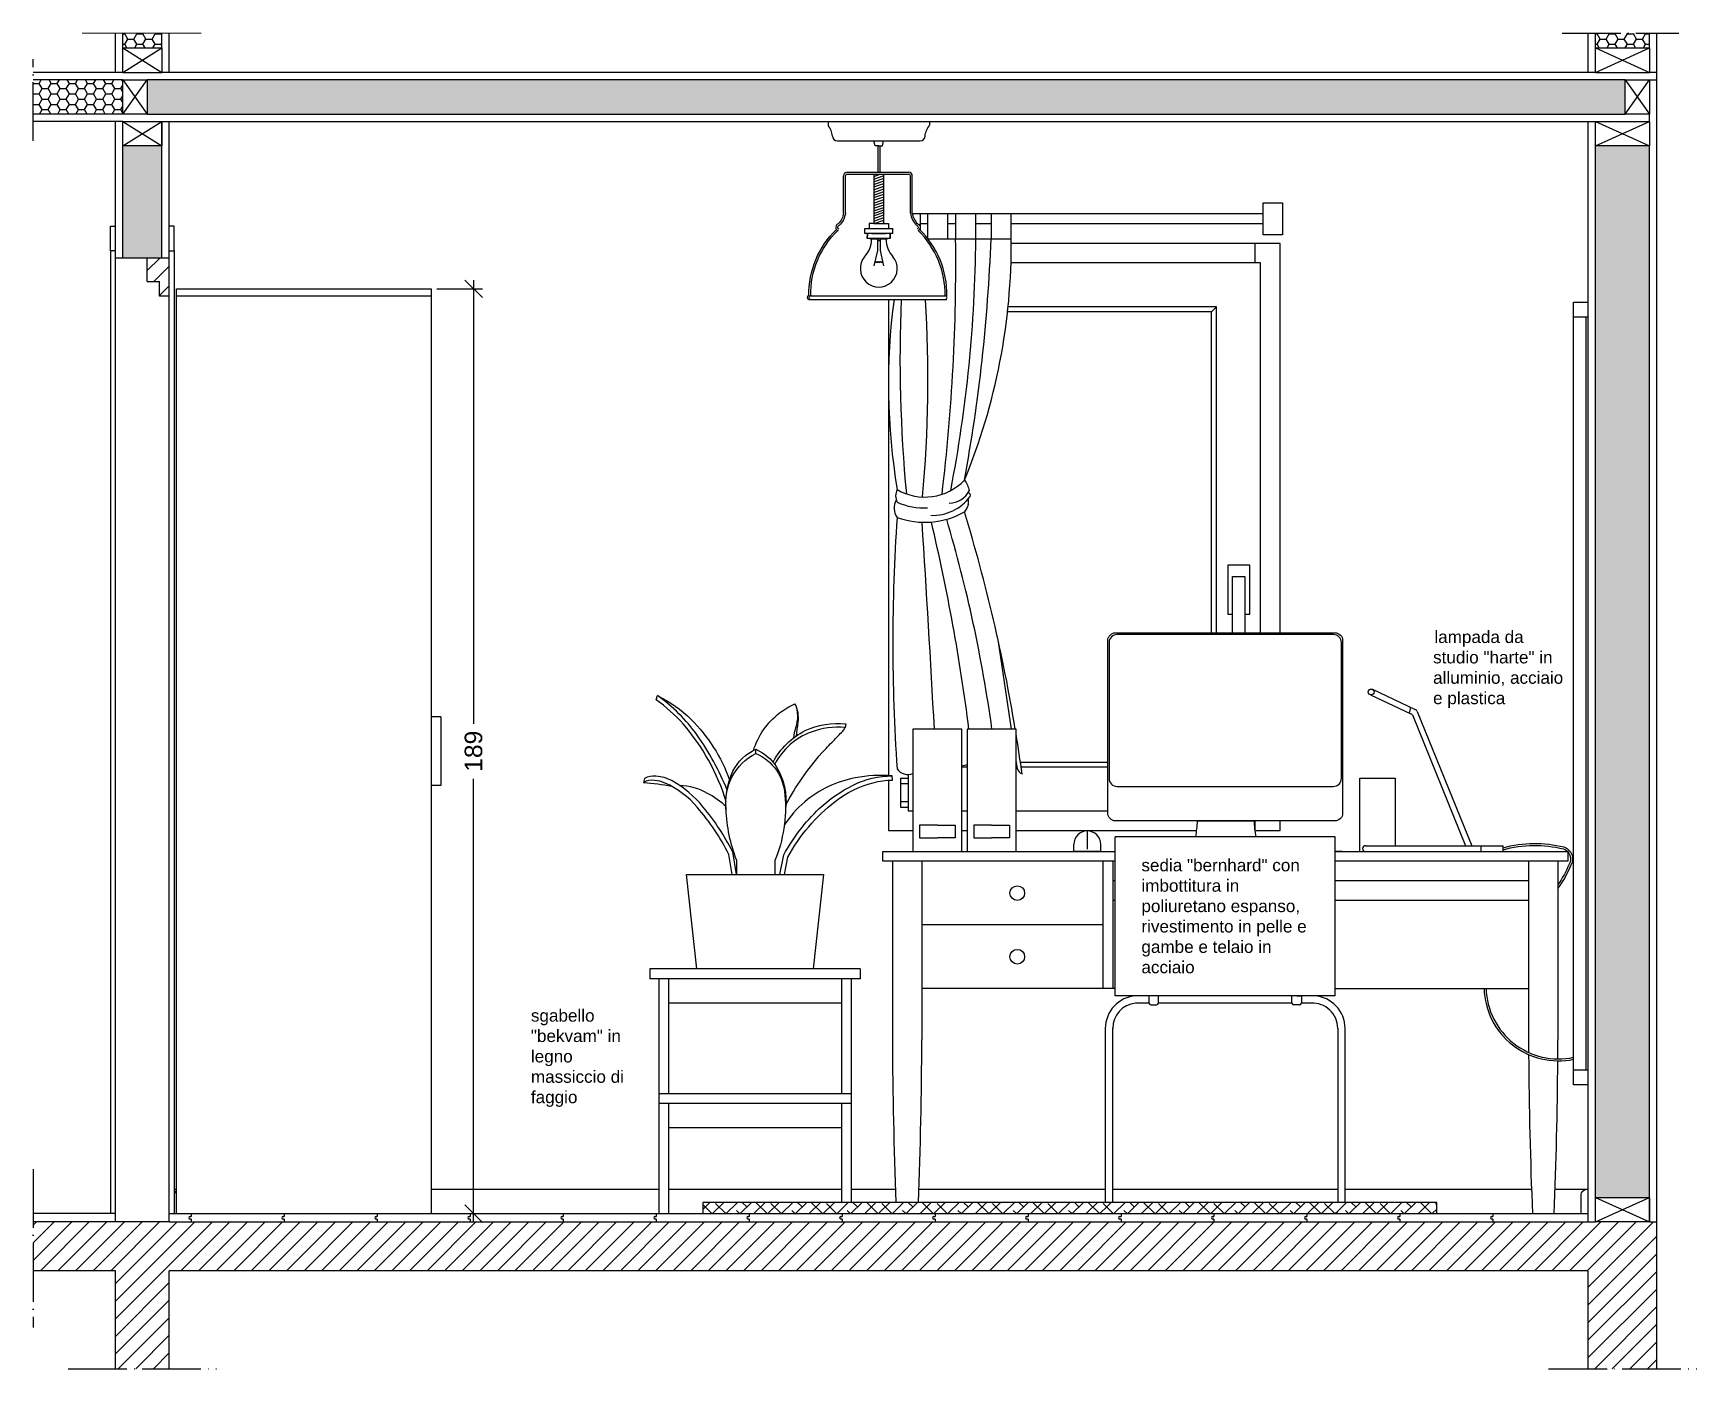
# Model space of a CAD drawing. Header units: millimetres. Extents: x 3258 to 5904, y 891 to 1994.
# Drawn here: x 4067.7 to 4407.7, y 891.2 to 1164.1 of the extents above; entities that cross this region are included whole.
import ezdxf

# ---------------------------------------------------------------- set-up
doc = ezdxf.new("R2010")
doc.units = ezdxf.units.MM
doc.header["$LTSCALE"] = 0.5
doc.linetypes.add('ACAD_ISO04W100', pattern=[30, 24, -3, 0, -3])
for name, color, linetype in [('22££arredo', 250, 'Continuous'), ('22££cont trav', 140, 'Continuous'), ('22££porte e finestre', 232, 'Continuous'), ('22££retini', 13, 'Continuous'), ('22££sez par', 102, 'Continuous'), ('22££tratto punto proseguimento', 3, 'ACAD_ISO04W100')]:
    doc.layers.add(name, color=color, linetype=linetype)
for name, color, linetype, lineweight in [('AA - linee quote', 3, 'Continuous', 13), ('AA - struttura finestre', 1, 'Continuous', 25), ('AA- arredo', 8, 'Continuous', 18)]:
    doc.layers.add(name, color=color, linetype=linetype, lineweight=lineweight)
doc.styles.add('ARIAL', font='arial.ttf')
doc.styles.get("Standard").update_dxf_attribs({"font": 'arial.ttf'})
doc.dimstyles.new('TICK_36', dxfattribs={"dimtxt": 3.6, "dimasz": 3.6, "dimexe": 1.8, "dimexo": 1.2, "dimgap": 1.8, "dimtad": 0, "dimdec": 0, "dimzin": 0, "dimdsep": 46, "dimtxsty": 'ARIAL', "dimblk": 'OBLIQUE', "dimcen": 1.8, "dimdle": 1.8, "dimclrd": 201, "dimclre": 201, "dimclrt": 201, "dimadec": 0, "dimazin": 0, "dimtfac": 1, "dimtdec": 0, "dimtmove": 1, "dimatfit": 3, "dimldrblk": 'OPEN90', "dimfxl": 1, "dimtfill": 1, "dimtolj": 1, "dimtzin": 0, "dimarcsym": 0})
pattern_1 = [(0, (2.6562, 376.878), (1.857375, 1.07235595), [1.23825, -2.4765]), (120, (2.6562, 376.878), (-1.857375, 1.07235596), [1.23825, -2.4765]), (60, (2.6562, 376.878), (4e-09, 2.1447119), [-2.4765, 1.23825])]

# ---------------------------------------------------------------- blocks, each defined once
blk = doc.blocks.new('_Oblique')
at = {"color": 0, "linetype": 'ByBlock', "lineweight": -2}
blk.add_line((-0.5, -0.5), (0.5, 0.5), dxfattribs=at)
blk = doc.blocks.new('*D37')
at = {"layer": 'AA - struttura finestre', "color": 201, "lineweight": -2, "transparency": 16777216}
for p, q in [((4150.2, 1111.87), (4159.49, 1111.87)), ((4157.69, 1113.67), (4157.69, 1022.98)), ((4157.69, 921.07), (4157.69, 1011.76)), ((4149.2, 922.87), (4159.49, 922.87))]:
    blk.add_line(p, q, dxfattribs=at)
at = {"layer": 'AA - struttura finestre', "color": 201, "lineweight": -2, "transparency": 16777216, "xscale": 3.6, "yscale": 3.6, "zscale": 3.6}
for p, rotation in [((4157.69, 1111.87), 90), ((4157.69, 922.87), 270)]:
    blk.add_blockref('_Oblique', p, dxfattribs=dict(at, rotation=rotation))
at = {"layer": 'AA - struttura finestre', "color": 201, "transparency": 16777216, "insert": (4157.69, 1017.37), "char_height": 3.6, "attachment_point": 5, "rotation": 90, "style": 'ARIAL', "bg_fill": 3, "box_fill_scale": 1.1, "bg_fill_color": 256, "bg_fill_true_color": 13158600, "bg_fill_transparency": 0}
blk.add_mtext('\\A1;189', dxfattribs=at)
blk = doc.blocks.new('_Open90')
at = {"color": 0, "linetype": 'ByBlock', "lineweight": -2}
for p, q in [((0, 0), (-1, 0)), ((-0.5, 0.5), (0, 0)), ((0, 0), (-0.5, -0.5))]:
    blk.add_line(p, q, dxfattribs=at)

msp = doc.modelspace()

# ---------------------------------------------------------------- hatches: boundary and pattern name
at = {"layer": '22££porte e finestre', "transparency": 33554687}
h = msp.add_hatch(dxfattribs=at)
h.set_pattern_fill('ANSI31', color=256, scale=0.8)
h.set_pattern_definition([(45, (3483.339, 1377.2291), (-1.796051, 1.796051), [])])
h.paths.add_polyline_path([(4095.5, 1113.38), (4095.52, 1118.17), (4090.99, 1118.17), (4091.03, 1113.38)])
at = {"layer": '22££porte e finestre', "ltscale": 0.45, "transparency": 33554687}
h = msp.add_hatch(dxfattribs=at)
h.set_pattern_fill('ANSI31', color=256, scale=0.8)
h.set_pattern_definition([(45, (3483.7522, 1377.2291), (-1.796051, 1.796051), [])])
h.paths.add_polyline_path([(4095.51, 1113.38), (4093.51, 1113.38), (4093.51, 1110.38), (4095.51, 1110.38)])
at = {"layer": '22££retini'}
h = msp.add_hatch(dxfattribs=at)
h.set_pattern_fill('HONEY', color=256, scale=0.39)
h.set_pattern_definition(pattern_1)
h.paths.add_polyline_path([(4094.01, 1164.1), (4086.01, 1164.1), (4086.01, 1161.1), (4094.01, 1161.1)])
h = msp.add_hatch(dxfattribs=at)
h.set_pattern_fill('HONEY', color=256, scale=0.39)
h.set_pattern_definition(pattern_1)
h.paths.add_polyline_path([(4398.01, 1164.1), (4387.01, 1164.1), (4387.01, 1161.1), (4398.01, 1161.1)])
h = msp.add_hatch(dxfattribs=at)
h.set_pattern_fill('HONEY', color=256, scale=0.39)
h.paths.add_polyline_path([(4086.01, 1147.6), (4086.01, 1154.6), (4086.01, 1154.6), (4067.71, 1154.6), (4067.71, 1147.6)])
h = msp.add_hatch(dxfattribs=at)
h.set_pattern_fill('HONEY', color=256, scale=0.39)
h.set_pattern_definition([(0, (-12.676, -785.5099), (1.857375, 1.07235595), [1.23825, -2.4765]), (120, (-12.676, -785.5099), (-1.857375, 1.07235596), [1.23825, -2.4765]), (60, (-12.676, -785.5099), (4e-09, 2.1447119), [-2.4765, 1.23825])])
h.paths.add_polyline_path([(4393.01, 1154.6), (4091.01, 1154.6), (4091.01, 1147.6), (4385.5, 1147.6), (4393.01, 1147.6)])
h.paths.add_polyline_path([(4398.01, 1141.1), (4387.01, 1141.1), (4387.01, 926.17), (4398.01, 926.17)])
h.paths.add_polyline_path([(4086.01, 1118.17), (4094.01, 1118.17), (4094.01, 1141.1), (4086.01, 1141.1)])
h = msp.add_hatch(dxfattribs=at)
h.set_pattern_fill('ANSI31', color=256, scale=0.8)
h.set_pattern_definition([(45, (-12.676, -785.5099), (-1.7960512, 1.7960512), [])])
h.paths.add_polyline_path([(4084.51, 911.17), (4084.51, 891.17), (4095.51, 891.17), (4095.51, 911.17), (4385.51, 911.17), (4385.51, 891.17), (4399.51, 891.17), (4399.51, 921.17), (4067.71, 921.17), (4067.71, 911.17)])

# ---------------------------------------------------------------- linework, layer by layer
at = {"layer": '22££arredo'}
for p, q in [((4230.13, 1146.1), (4230.13, 1145.29)), ((4250.89, 1146.1), (4250.89, 1145.29)), ((4232.05, 1142.1), (4248.97, 1142.1)), ((4239.76, 1141.1), (4239.52, 1142.1)), ((4240.51, 1141.1), (4239.76, 1141.1)), ((4240.31, 1141.1), (4240.31, 1135.71)), ((4240.51, 1141.1), (4241.26, 1141.1)), ((4240.71, 1141.1), (4240.71, 1135.71)), ((4241.26, 1141.1), (4241.5, 1142.1)), ((4234.05, 1135.71), (4246.61, 1135.71)), ((4233.3, 1127.37), (4233.3, 1134.96)), ((4233.67, 1127.37), (4233.67, 1134.96)), ((4234.05, 1135.34), (4246.61, 1135.34)), ((4239.51, 1135.21), (4239.51, 1125.21)), ((4239.51, 1134.82), (4240.6, 1135.21)), ((4239.51, 1134.29), (4241.43, 1134.97)), ((4239.51, 1133.76), (4241.51, 1134.47)), ((4239.51, 1133.23), (4241.51, 1133.94)), ((4239.51, 1132.7), (4241.51, 1133.41)), ((4239.51, 1132.11), (4241.55, 1132.83)), ((4239.51, 1131.58), (4241.51, 1132.29)), ((4241.51, 1125.21), (4241.51, 1135.21)), ((4246.98, 1127.37), (4246.98, 1134.96)), ((4247.35, 1127.37), (4247.35, 1134.96)), ((4239.5, 1129.98), (4241.51, 1130.7)), ((4239.51, 1131.05), (4241.51, 1131.76)), ((4239.51, 1130.52), (4241.51, 1131.23)), ((4239.51, 1129.41), (4241.55, 1130.14)), ((4239.51, 1128.88), (4241.51, 1129.59)), ((4239.51, 1128.35), (4241.51, 1129.06)), ((4239.5, 1127.29), (4241.51, 1128)), ((4239.51, 1127.82), (4241.51, 1128.53)), ((4239.51, 1126.79), (4241.55, 1127.51)), ((4239.51, 1126.26), (4241.51, 1126.97)), ((4239.51, 1125.73), (4241.51, 1126.44)), ((4239.54, 1125.21), (4241.51, 1125.91)), ((4241.04, 1125.21), (4241.51, 1125.37)), ((4247.37, 1127.24), (4319.09, 1127.24)), ((4248.96, 1127.24), (4248.96, 1123.88)), ((4250.49, 1127.24), (4250.49, 1122.06)), ((4254.63, 1122.06), (4254.63, 1127.24)), ((4256.2, 1127.24), (4256.2, 1122.06)), ((4260.34, 1122.06), (4260.34, 1127.24)), ((4263.44, 1127.24), (4263.44, 1122.06)), ((4267.58, 1122.06), (4267.58, 1127.24)), ((4289.3, 1127.24), (4292.4, 1127.24)), ((4237.65, 1123.21), (4237.65, 1124.23)), ((4237.65, 1124.23), (4243.37, 1124.23)), ((4243.37, 1123.21), (4237.65, 1123.21)), ((4242.86, 1122.16), (4238.16, 1122.16)), ((4239.51, 1125.21), (4238.51, 1125.21)), ((4238.51, 1125.21), (4238.51, 1124.23)), ((4238.8, 1122.01), (4238.8, 1122.16)), ((4242.22, 1122.01), (4238.8, 1122.01)), ((4239.09, 1123.21), (4241.93, 1123.21)), ((4239.51, 1125.21), (4241.51, 1125.21)), ((4240.26, 1122.01), (4240.26, 1119.73)), ((4240.76, 1122.01), (4240.76, 1119.73)), ((4241.51, 1125.21), (4242.51, 1125.21)), ((4242.22, 1122.01), (4242.22, 1122.16)), ((4242.51, 1125.21), (4242.51, 1124.23)), ((4243.37, 1123.21), (4243.37, 1124.25)), ((4250.49, 1125.17), (4248.96, 1125.17)), ((4250.56, 1122.06), (4267.58, 1122.06)), ((4256.2, 1125.17), (4254.63, 1125.17)), ((4263.44, 1125.17), (4260.34, 1125.17)), ((4319.09, 1125.17), (4267.58, 1125.17)), ((4240.26, 1119.73), (4239.52, 1116.55)), ((4240.76, 1121.66), (4240.26, 1121.66)), ((4240.76, 1119.73), (4241.5, 1116.55)), ((4239.76, 1117.45), (4239.67, 1117.19)), ((4239.87, 1117.19), (4239.76, 1117.45)), ((4240.01, 1117.45), (4239.87, 1117.19)), ((4240.12, 1117.19), (4240.01, 1117.45)), ((4240.24, 1117.45), (4240.12, 1117.19)), ((4240.36, 1117.19), (4240.24, 1117.45)), ((4240.5, 1117.45), (4240.36, 1117.19)), ((4240.61, 1117.19), (4240.5, 1117.45)), ((4240.73, 1117.45), (4240.61, 1117.19)), ((4240.86, 1117.19), (4240.73, 1117.45)), ((4241, 1117.45), (4240.86, 1117.19)), ((4241.11, 1117.19), (4241, 1117.45)), ((4241.23, 1117.45), (4241.11, 1117.19)), ((4241.35, 1117.19), (4241.23, 1117.45)), ((4097, 926.56), (4097, 1111.87)), ((4097, 1111.87), (4149, 1111.87)), ((4149, 1111.87), (4149, 922.87)), ((4149, 1110.37), (4097, 1110.37)), ((4226.21, 1110.45), (4254.44, 1110.45)), ((4226.21, 1109.71), (4254.44, 1109.71)), ((4382.51, 949.17, 0), (4382.51, 1109.17, 0)), ((4382.51, 1109.17, 0), (4385.51, 1109.17, 0)), ((4382.51, 1106.17, 0), (4385.51, 1106.17, 0)), ((4385.01, 1106.17, 0), (4385.01, 952.17, 0)), ((4267.62, 1021.87), (4264.97, 1039.74)), ((4340.98, 1028.91), (4349.26, 1025.01)), ((4341.39, 1030.04), (4350.11, 1025.93)), ((4151, 1024.37), (4149, 1024.37)), ((4151, 1024.37), (4151, 1010.37)), ((4349.56, 1024.79), (4360.42, 998.06)), ((4350.55, 1025.52), (4361.72, 998.06)), ((4257.48, 1021.87), (4247.48, 1021.87)), ((4247.48, 1021.87), (4247.48, 996.87)), ((4257.48, 996.87), (4257.48, 1021.87)), ((4268.57, 1021.87), (4258.57, 1021.87)), ((4258.57, 1021.87), (4258.57, 996.87)), ((4268.57, 996.87), (4268.57, 1021.87)), ((4215.39, 1016.93, 0), (4215.39, 1017.78, 0)), ((4268.83, 1013.77), (4268.57, 1015.47)), ((4151, 1010.37), (4149, 1010.37)), ((4338.82, 996.87), (4338.82, 1011.87)), ((4338.82, 1011.87), (4346.02, 1011.87)), ((4346.02, 1011.87), (4346.02, 998.06)), ((4252.48, 1002.29), (4248.84, 1002.29)), ((4248.84, 1002.29), (4248.84, 999.7)), ((4248.84, 999.7), (4252.48, 999.7)), ((4252.48, 1002.29), (4256.12, 1002.29)), ((4256.12, 999.7), (4252.48, 999.7)), ((4256.12, 1002.29), (4256.12, 999.7)), ((4263.57, 1002.29), (4259.93, 1002.29)), ((4259.93, 1002.29), (4259.93, 999.7)), ((4259.93, 999.7), (4263.57, 999.7)), ((4263.57, 1002.29), (4267.22, 1002.29)), ((4267.22, 999.7), (4263.57, 999.7)), ((4267.22, 1002.29), (4267.22, 999.7)), ((4283.11, 1001.08), (4283.11, 997.36)), ((4333.8, 999.87), (4288.8, 999.87)), ((4288.8, 967.37), (4288.8, 999.87)), ((4333.8, 967.37), (4333.8, 999.87)), ((4241.31, 996.87), (4288.8, 996.87)), ((4241.31, 994.87), (4241.31, 996.87)), ((4241.31, 996.87), (4251.31, 996.87)), ((4280.35, 996.94), (4280.35, 998.32)), ((4280.35, 996.94), (4285.87, 996.94)), ((4285.87, 996.94), (4285.87, 998.32)), ((4333.8, 996.87), (4381.31, 996.87)), ((4335.23, 996.87), (4333.8, 996.87)), ((4339.96, 998.06), (4360.26, 998.06)), ((4339.96, 996.86), (4368.11, 996.86)), ((4360.26, 998.06), (4368.11, 998.06)), ((4363.64, 996.86), (4363.64, 998.06)), ((4368.11, 996.86), (4368.11, 998.06)), ((4381.31, 996.87), (4381.31, 994.87)), ((4288.8, 994.87), (4241.31, 994.87)), ((4243.31, 994.87), (4243.31, 958.37)), ((4249.31, 994.87), (4249.31, 958.37)), ((4286.31, 994.87), (4286.31, 968.87)), ((4288.31, 994.87), (4288.31, 968.87)), ((4381.31, 994.87), (4333.8, 994.87)), ((4373.31, 994.87), (4373.31, 958.37)), ((4373.31, 994.37), (4373.31, 987.87)), ((4379.31, 994.87), (4379.31, 958.37)), ((4203.31, 972.87, 0), (4201.21, 992.18, 0)), ((4201.21, 992.18, 0), (4229.22, 992.18, 0)), ((4229.22, 992.18, 0), (4227.12, 972.87, 0)), ((4288.8, 990.87), (4288.31, 990.87)), ((4373.31, 990.87), (4333.8, 990.87)), ((4288.8, 986.87), (4288.31, 986.87)), ((4373.31, 986.87), (4333.8, 986.87)), ((4286.31, 981.87), (4249.31, 981.87)), ((4236.72, 972.87, 0), (4193.72, 972.87, 0)), ((4193.72, 972.87, 0), (4193.72, 970.87, 0)), ((4236.72, 972.87, 0), (4236.72, 970.87, 0)), ((4236.72, 970.87, 0), (4193.72, 970.87, 0)), ((4195.55, 970.87, 0), (4195.55, 922.87, 0)), ((4197.55, 970.87, 0), (4197.55, 947.38, 0)), ((4232.88, 970.87, 0), (4232.88, 947.38, 0)), ((4234.88, 970.87, 0), (4234.88, 925.17, 0)), ((4232.88, 965.87, 0), (4197.55, 965.87, 0)), ((4288.8, 968.87), (4249.31, 968.87)), ((4333.8, 967.37), (4288.8, 967.37)), ((4295.69, 965.87), (4292.99, 965.87)), ((4295.69, 967.37), (4295.69, 965.89)), ((4296.08, 965.57), (4297.29, 965.57)), ((4324.92, 965.88), (4297.68, 965.87)), ((4297.69, 965.88), (4297.69, 967.37)), ((4324.92, 965.88), (4324.92, 967.37)), ((4326.53, 965.57), (4325.31, 965.57)), ((4325.92, 967.37), (4326.92, 967.37)), ((4326.92, 967.37), (4326.92, 965.89)), ((4328.86, 965.89), (4326.92, 965.89)), ((4333.8, 968.87), (4373.31, 968.87)), ((4286.8, 960.72), (4286.8, 925.17)), ((4288.3, 960.76), (4288.3, 925.17)), ((4334.3, 960.76), (4334.3, 925.17)), ((4335.8, 925.17), (4335.8, 960.72)), ((4385.51, 952.17, 0), (4382.51, 952.17, 0)), ((4385.51, 949.17, 0), (4382.51, 949.17, 0)), ((4234.88, 947.38, 0), (4195.55, 947.38, 0)), ((4234.88, 945.38, 0), (4195.55, 945.38, 0)), ((4197.55, 945.38, 0), (4197.55, 940.87, 0)), ((4232.88, 945.38, 0), (4232.88, 940.87, 0)), ((4197.55, 940.87, 0), (4197.55, 922.87, 0)), ((4232.88, 940.38, 0), (4197.55, 940.38, 0)), ((4232.88, 940.87, 0), (4232.88, 925.17, 0)), ((4096.51, 927.87), (4097, 927.87)), ((4149.25, 927.87), (4195.55, 927.87)), ((4197.55, 927.87), (4232.88, 927.88)), ((4354.54, 925.17), (4204.54, 925.17)), ((4204.54, 925.17), (4204.54, 922.87)), ((4234.88, 927.88), (4243.91, 927.88)), ((4248.71, 927.88), (4286.8, 927.88)), ((4288.3, 927.88), (4334.3, 927.88)), ((4335.8, 927.88), (4373.91, 927.88)), ((4354.54, 922.87), (4354.54, 925.17)), ((4378.71, 927.88), (4385.35, 927.88)), ((4084.51, 922.87), (4067.71, 922.87)), ((4099.76, 922.27, 0), (4100.01, 922.27, 0)), ((4100.01, 921.77, 0), (4099.76, 921.77, 0)), ((4100.01, 922.87, 0), (4100.01, 922.27, 0)), ((4100.01, 921.77, 0), (4100.01, 921.17, 0)), ((4118.76, 922.27, 0), (4119.01, 922.27, 0)), ((4119.01, 921.77, 0), (4118.76, 921.77, 0)), ((4119.01, 922.87, 0), (4119.01, 922.27, 0)), ((4119.01, 921.77, 0), (4119.01, 921.17, 0)), ((4137.76, 922.27, 0), (4138.01, 922.27, 0)), ((4138.01, 921.77, 0), (4137.76, 921.77, 0)), ((4138.01, 922.87, 0), (4138.01, 922.27, 0)), ((4138.01, 921.77, 0), (4138.01, 921.17, 0)), ((4156.76, 922.27, 0), (4157.01, 922.27, 0)), ((4157.01, 921.77, 0), (4156.76, 921.77, 0)), ((4157.01, 922.87, 0), (4157.01, 922.27, 0)), ((4157.01, 921.77, 0), (4157.01, 921.17, 0)), ((4175.76, 922.27, 0), (4176.01, 922.27, 0)), ((4176.01, 921.77, 0), (4175.76, 921.77, 0)), ((4176.01, 922.87, 0), (4176.01, 922.27, 0)), ((4176.01, 921.77, 0), (4176.01, 921.17, 0)), ((4194.76, 922.27, 0), (4195.01, 922.27, 0)), ((4195.01, 921.77, 0), (4194.76, 921.77, 0)), ((4195.01, 922.87, 0), (4195.01, 922.27, 0)), ((4195.01, 921.77, 0), (4195.01, 921.17, 0)), ((4213.76, 922.27, 0), (4214.01, 922.27, 0)), ((4214.01, 921.77, 0), (4213.76, 921.77, 0)), ((4214.01, 922.87, 0), (4214.01, 922.27, 0)), ((4214.01, 921.77, 0), (4214.01, 921.17, 0)), ((4232.76, 922.27, 0), (4233.01, 922.27, 0)), ((4233.01, 921.77, 0), (4232.76, 921.77, 0)), ((4233.01, 922.87, 0), (4233.01, 922.27, 0)), ((4233.01, 921.77, 0), (4233.01, 921.17, 0)), ((4251.76, 922.27, 0), (4252.01, 922.27, 0)), ((4252.01, 921.77, 0), (4251.76, 921.77, 0)), ((4252.01, 922.87, 0), (4252.01, 922.27, 0)), ((4252.01, 921.77, 0), (4252.01, 921.17, 0)), ((4270.76, 922.27, 0), (4271.01, 922.27, 0)), ((4271.01, 921.77, 0), (4270.76, 921.77, 0)), ((4271.01, 922.87, 0), (4271.01, 922.27, 0)), ((4271.01, 921.77, 0), (4271.01, 921.17, 0)), ((4289.76, 922.27, 0), (4290.01, 922.27, 0)), ((4290.01, 921.77, 0), (4289.76, 921.77, 0)), ((4290.01, 922.87, 0), (4290.01, 922.27, 0)), ((4290.01, 921.77, 0), (4290.01, 921.17, 0)), ((4308.76, 922.27, 0), (4309.01, 922.27, 0)), ((4309.01, 921.77, 0), (4308.76, 921.77, 0)), ((4309.01, 922.87, 0), (4309.01, 922.27, 0)), ((4309.01, 921.77, 0), (4309.01, 921.17, 0)), ((4327.76, 922.27, 0), (4328.01, 922.27, 0)), ((4328.01, 921.77, 0), (4327.76, 921.77, 0)), ((4328.01, 922.87, 0), (4328.01, 922.27, 0)), ((4328.01, 921.77, 0), (4328.01, 921.17, 0)), ((4346.76, 922.27, 0), (4347.01, 922.27, 0)), ((4347.01, 921.77, 0), (4346.76, 921.77, 0)), ((4347.01, 922.87, 0), (4347.01, 922.27, 0)), ((4347.01, 921.77, 0), (4347.01, 921.17, 0)), ((4365.76, 922.27, 0), (4366.01, 922.27, 0)), ((4366.01, 921.77, 0), (4365.76, 921.77, 0)), ((4366.01, 922.87, 0), (4366.01, 922.27, 0)), ((4366.01, 921.77, 0), (4366.01, 921.17, 0))]:
    msp.add_line(p, q, dxfattribs=at)
at = {"layer": '22££arredo', "linetype": 'Continuous'}
for p, q in [((4204.54, 923.74), (4205.98, 925.17)), ((4206.39, 922.87), (4204.54, 924.72)), ((4206.51, 922.87), (4208.81, 925.17)), ((4209.22, 922.87), (4207.16, 924.94)), ((4209.34, 922.87), (4211.64, 925.17)), ((4212.16, 922.87), (4214.46, 925.17)), ((4213.52, 924.23), (4212.58, 925.17)), ((4214.99, 922.87), (4217.29, 925.17)), ((4217.71, 922.87), (4215.41, 925.17)), ((4217.82, 922.87), (4220.12, 925.17)), ((4220.54, 922.87), (4218.47, 924.94)), ((4220.65, 922.87), (4222.95, 925.17)), ((4223.48, 922.87), (4225.78, 925.17)), ((4224.84, 924.23), (4223.9, 925.17)), ((4226.31, 922.87), (4228.61, 925.17)), ((4229.02, 922.87), (4226.72, 925.17)), ((4229.14, 922.87), (4231.44, 925.17)), ((4231.85, 922.87), (4229.79, 924.94)), ((4231.97, 922.87), (4234.27, 925.17)), ((4234.8, 922.87), (4237.1, 925.17)), ((4236.15, 924.23), (4235.21, 925.17)), ((4237.62, 922.87), (4239.92, 925.17)), ((4240.34, 922.87), (4238.04, 925.17)), ((4240.45, 922.87), (4242.75, 925.17)), ((4243.17, 922.87), (4241.1, 924.94)), ((4243.28, 922.87), (4245.58, 925.17)), ((4246.11, 922.87), (4248.41, 925.17)), ((4247.47, 924.23), (4246.53, 925.17)), ((4248.94, 922.87), (4251.24, 925.17)), ((4251.65, 922.87), (4249.35, 925.17)), ((4251.77, 922.87), (4254.07, 925.17)), ((4254.48, 922.87), (4252.42, 924.94)), ((4254.6, 922.87), (4256.9, 925.17)), ((4257.43, 922.87), (4259.73, 925.17)), ((4258.78, 924.23), (4257.84, 925.17)), ((4260.25, 922.87), (4262.55, 925.17)), ((4262.97, 922.87), (4260.67, 925.17)), ((4263.08, 922.87), (4265.38, 925.17)), ((4265.8, 922.87), (4263.73, 924.94)), ((4265.91, 922.87), (4268.21, 925.17)), ((4268.74, 922.87), (4271.04, 925.17)), ((4270.1, 924.23), (4269.16, 925.17)), ((4271.57, 922.87), (4273.87, 925.17)), ((4274.28, 922.87), (4271.98, 925.17)), ((4274.4, 922.87), (4276.7, 925.17)), ((4277.11, 922.87), (4275.05, 924.94)), ((4277.23, 922.87), (4279.53, 925.17)), ((4280.06, 922.87), (4282.36, 925.17)), ((4281.41, 924.23), (4280.47, 925.17)), ((4282.88, 922.87), (4285.18, 925.17)), ((4285.6, 922.87), (4283.3, 925.17)), ((4288.3, 923), (4286.36, 924.94)), ((4287.23, 924.39), (4288.01, 925.17)), ((4288.54, 922.87), (4290.84, 925.17)), ((4291.37, 922.87), (4293.67, 925.17)), ((4292.73, 924.23), (4291.79, 925.17)), ((4294.2, 922.87), (4296.5, 925.17)), ((4296.91, 922.87), (4294.61, 925.17)), ((4297.03, 922.87), (4299.33, 925.17)), ((4299.74, 922.87), (4297.68, 924.94)), ((4299.86, 922.87), (4302.16, 925.17)), ((4302.69, 922.87), (4304.99, 925.17)), ((4304.04, 924.23), (4303.1, 925.17)), ((4305.51, 922.87), (4307.81, 925.17)), ((4308.23, 922.87), (4305.93, 925.17)), ((4308.34, 922.87), (4310.64, 925.17)), ((4311.06, 922.87), (4308.99, 924.94)), ((4311.17, 922.87), (4313.47, 925.17)), ((4314, 922.87), (4316.3, 925.17)), ((4315.36, 924.23), (4314.42, 925.17)), ((4316.83, 922.87), (4319.13, 925.17)), ((4319.54, 922.87), (4317.24, 925.17)), ((4319.66, 922.87), (4321.96, 925.17)), ((4322.37, 922.87), (4320.31, 924.94)), ((4322.49, 922.87), (4324.79, 925.17)), ((4325.32, 922.87), (4327.62, 925.17)), ((4326.67, 924.23), (4325.73, 925.17)), ((4328.14, 922.87), (4330.44, 925.17)), ((4330.86, 922.87), (4328.56, 925.17)), ((4330.97, 922.87), (4333.27, 925.17)), ((4333.69, 922.87), (4331.62, 924.94)), ((4334.3, 923.37), (4336.1, 925.17)), ((4336.63, 922.87), (4338.93, 925.17)), ((4337.99, 924.23), (4337.05, 925.17)), ((4339.46, 922.87), (4341.76, 925.17)), ((4342.18, 922.87), (4339.88, 925.17)), ((4342.29, 922.87), (4344.59, 925.17)), ((4345, 922.87), (4342.94, 924.94)), ((4345.12, 922.87), (4347.42, 925.17)), ((4347.95, 922.87), (4350.25, 925.17)), ((4349.3, 924.23), (4348.36, 925.17)), ((4350.78, 922.87), (4353.08, 925.17)), ((4353.49, 922.87), (4351.19, 925.17)), ((4354.54, 924.65), (4354.25, 924.94)), ((4212.05, 922.87), (4211.4, 923.52)), ((4223.37, 922.87), (4222.72, 923.52)), ((4234.68, 922.87), (4234.03, 923.52)), ((4246, 922.87), (4245.35, 923.52)), ((4257.31, 922.87), (4256.66, 923.52)), ((4268.63, 922.87), (4267.98, 923.52)), ((4279.94, 922.87), (4279.29, 923.52)), ((4285.71, 922.87), (4287.23, 924.39)), ((4288.43, 922.87), (4288.3, 923)), ((4291.26, 922.87), (4290.61, 923.52)), ((4302.57, 922.87), (4301.92, 923.52)), ((4313.89, 922.87), (4313.24, 923.52)), ((4325.2, 922.87), (4324.55, 923.52)), ((4333.8, 922.87), (4334.3, 923.37)), ((4336.52, 922.87), (4335.87, 923.52)), ((4347.83, 922.87), (4347.18, 923.52)), ((4353.6, 922.87), (4354.54, 923.81))]:
    msp.add_line(p, q, dxfattribs=at)
at = {"layer": '22££arredo'}
for points in [[(4231.05, 1143.1, 0.144491), (4230.13, 1145.29, -0.42204)], [(4249.97, 1143.1, -0.144491), (4250.89, 1145.29, 0.42204)], [(4233.3, 1127.37, -0.182219), (4232.19, 1125.17, 0.364925), (4231.75, 1124.19, 0.189246), (4232.19, 1123.77, 0.189246)], [(4233.67, 1127.33, -0.186443), (4232.39, 1124.85, 0.376128), (4232.1, 1124.32, 0.174045), (4232.33, 1124.12, 0.174045)], [(4246.98, 1127.33, 0.186443), (4248.27, 1124.85, -0.376128), (4248.55, 1124.32, -0.174045), (4248.33, 1124.12, -0.174045)], [(4247.35, 1127.37, 0.182219), (4248.47, 1125.17, -0.364925), (4248.9, 1124.19, -0.189246), (4248.47, 1123.77, -0.189246)], [(4226.21, 1110.45, -0.205853), (4231.85, 1124.03, -0.205853)], [(4226.59, 1110.45, -0.205853), (4232.11, 1123.77, -0.205853)], [(4254.07, 1110.45, 0.205853), (4248.55, 1123.77, 0.205853)], [(4254.44, 1110.45, 0.205853), (4248.81, 1124.03, 0.205853)], [(4244.26, 1070.86, 0.347789), (4258.01, 1072.78)], [(4258.01, 1072.78, -0.110142), (4258.97, 1070.62, -0.110142)], [(4258.81, 1067.83, -0.080297), (4258, 1066.29)], [(4244.26, 1065.16, 0.221073), (4258, 1066.29)], [(4244.26, 1013.77, 0.348968), (4247.48, 1012.82, 0.348968)], [(4257.48, 1014.36, -0.127907), (4258.57, 1014.57)], [(4268.57, 1014.07, -0.038), (4268.83, 1013.77, 0.184414), (4269.79, 1012.72)], [(4305.28, 999.87, 0.033902), (4305.65, 1003.15), (4317.19, 1003.15, 0.033902), (4317.56, 999.87, 0.033902)], [(4368.11, 997.65, -0.126884), (4380.53, 997.81, -0.472908), (4381.96, 994.1, -0.049088), (4379.31, 989.36, -0.049088)], [(4368.11, 997.23, -0.127841), (4380.42, 997.42, -0.473562), (4381.6, 994.28, -0.043931), (4379.31, 990.07, -0.043931)], [(4364.21, 968.87, 0.466202), (4382.51, 954.41)], [(4364.61, 968.87, 0.467658), (4382.51, 954.82)], [(4097, 922.87), (4097, 926.56, 0.226074), (4096.51, 927.59, 0.226074)], [(4384.02, 922.87), (4384.02, 926.56, -0.45138), (4385.51, 927.87, -175.263079)]]:
    msp.add_lwpolyline(points, format="xyb", dxfattribs=at)
msp.add_lwpolyline([(4319.09, 1129.48), (4323.03, 1129.48), (4323.03, 1122.92), (4319.09, 1122.92)], close=True, dxfattribs=at)
at = {"layer": '22££arredo', "lineweight": 35}
for points in [[(4238.17, 1123.21), (4238.16, 1122.16)], [(4242.85, 1123.21), (4242.86, 1122.16)]]:
    msp.add_lwpolyline(points, dxfattribs=at)
at = {"layer": '22££arredo'}
for points in [[(4288.87, 1041.58), (4333.74, 1041.58, -0.414214), (4335.3, 1040.02), (4335.3, 1004.71, -0.414214), (4333.74, 1003.15), (4288.87, 1003.15, -0.414214), (4287.3, 1004.71), (4287.3, 1040.02, -0.414214)], [(4289.23, 1041.22, 0.414214), (4287.56, 1039.56), (4287.56, 1011.85, 0.414214), (4289.23, 1010.18), (4333.38, 1010.18, 0.414214), (4335.05, 1011.85), (4335.05, 1039.56, 0.414214), (4333.38, 1041.22)]]:
    msp.add_lwpolyline(points, format="xyb", close=True, dxfattribs=at)
at = {"layer": '22££arredo', "elevation": 0}
for points in [[(4209.34, 1007.03, 0.103954), (4200.51, 1022.96, 0.057836), (4195, 1027.89), (4195.28, 1028.73, -0.080119), (4202.15, 1023.89, -0.110274), (4210, 1011.53, 8.226626)], [(4209.55, 1009.4, 0.05696), (4203.37, 1020.67, 0.085261), (4195.28, 1028.73, 4.405763)], [(4214.88, 1017.52, -0.153338), (4220.22, 1025.2, -0.04475), (4223.38, 1027.09, -0.17949), (4223.48, 1022.12, 0.075649), (4223.1, 1020.11, -4.806698)], [(4223.68, 1020.56, 0.002457), (4224.03, 1023.27, 0.152074), (4223.38, 1027.09, -4.802507)], [(4218.91, 1015.14, -0.15819), (4225.47, 1021.58, -0.138361), (4233.77, 1022.98), (4233.63, 1022.21)], [(4221.48, 1006.33, -0.060119), (4228.89, 1017.02, -0.012859), (4231.18, 1019.46, 0.005008), (4233.13, 1021.48, 0.074058), (4233.63, 1022.21, 0.10883), (4226.67, 1021.29, 0.182374), (4219.23, 1014.7, 1.565551)], [(4209.32, 1004.86, -0.131685), (4210.67, 1013.27, -0.173303), (4215.39, 1017.78, -0.141934), (4219.55, 1014.27, -0.165035), (4221.47, 1005.59, 13.491031)], [(4211.49, 992.18), (4211.49, 995.04, -0.086991), (4209.31, 1005.59, -0.314579), (4215.39, 1016.93, -0.284104), (4221.32, 1008.39, -0.11883), (4219.29, 995.04), (4219.29, 992.18)], [(4211.42, 992.18), (4210.65, 996.78, 0.05802), (4204.58, 1006.02, 0.095816), (4198.25, 1011.31, 0.114191), (4194.96, 1012.26, 0.14486), (4192.64, 1011.8), (4192.43, 1011)], [(4210.56, 992.18), (4209.88, 996.29, 0.060072), (4203.41, 1005.91, 0.1135), (4196.87, 1010.87, 0.074474), (4194.67, 1011.41, 0.149987), (4192.43, 1011, -0.028547), (4198.18, 1010.24)], [(4199.78, 1010.38, -0.142092), (4205.46, 1008.79, -0.070878), (4209.3, 1006.12)], [(4220.29, 992.18), (4221.11, 996.22, -0.077268), (4228.33, 1005.64, -0.07423), (4235.3, 1010.47, -0.115111), (4243.22, 1012.31, 0.072687), (4235.69, 1011.93, 0.127772), (4225.36, 1007.03, 0.078235), (4221.2, 1002.25, 0.973964)], [(4221.22, 992.18), (4221.93, 995.74, -0.104972), (4231.62, 1007.13, -0.097424), (4239.35, 1010.94, -0.068835), (4243.34, 1011.45), (4243.22, 1012.31)]]:
    msp.add_lwpolyline(points, format="xyb", dxfattribs=at)
msp.add_lwpolyline([(4095.51, 922.87), (4385.51, 922.87)], dxfattribs=at)
at = {"layer": '22££arredo'}
for centre, radius in [((4341.13, 1029.49), 0.6), ((4268.81, 988.37), 1.5), ((4268.81, 975.37), 1.5), ((4326.92, 965.89), 6.661338147750939e-16)]:
    msp.add_circle(centre, radius, dxfattribs=at)
for centre, radius, start, end in [((4232.05, 1143.1), 1, 180, 270), ((4248.97, 1143.1), 1, 270, 0), ((4234.05, 1134.96), 0.743, 90, 180), ((4246.61, 1134.96), 0.743, 0, 90), ((4234.05, 1134.96), 0.371, 90, 180), ((4246.61, 1134.96), 0.371, 0, 90), ((4233.9, 1121.99), 5.14, 316.3109, 0.1491), ((4247.12, 1121.99), 5.14, 179.8509, 223.6891), ((3867.47, 1116.58), 388.77, 353.1008, 0.8078), ((3975.85, 1124.47), 284.5, 349.0963, 359.5162), ((3921.05, 1134.87), 342.63, 349.5584, 357.8572), ((4141.42, 1120.99), 126.16, 337.5374, 0.4888), ((4240.51, 1116.01), 3.78, 139.8736, 40.1264), ((4226.21, 1110.08), 0.371, 90, 270), ((4226.55, 1110.08), 0.371, 90, 270), ((4374.13, 1092.43), 131.65, 172.4606, 189.4329), ((4539.05, 1097.74), 294.21, 177.6691, 185.4167), ((3987.52, 1093.25), 263.02, 354.7821, 3.5874), ((4254.1, 1110.08), 0.371, 270, 90), ((4246.86, 1067.06), 3.23, 149.541, 216.1115), ((4246.83, 1069.56), 2.88, 153.2764, 206.7236), ((4249.72, 1080.5), 13.4, 245.9457, 273.2507), ((4251.52, 1075.07), 9.49, 267.679, 323.6583), ((4254.97, 1072.54), 4.44, 269.0288, 334.3923), ((4257.66, 1070.79), 1.23, 326.9518, 333.8434), ((4258.64, 1069.68), 0.579, 334.9569, 78.4833), ((4254.12, 1068.5), 4.73, 351.3034, 6.1335), ((4611.13, 1039.46), 367.77, 175.9937, 184.0063), ((776.62, 835.18), 3480.26, 3.0749, 3.7723), ((3850.15, 969.59), 412.12, 7.2879, 13.2719), ((3975.22, 982.08), 291.15, 7.8556, 16.4998), ((3929.77, 965.99), 343.22, 9.37, 16.9909), ((4346.68, 1026.25), 2.5, 334.218, 2.7871), ((4348.83, 1024.1), 1, 43.5327, 64.7393), ((4349.69, 1025.03), 1, 29.6913, 64.7966), ((3929.77, 965.99), 343.22, 7.8248, 9.1968), ((4283.11, 998.32), 2.76, 0, 180), ((4339.96, 997.46), 0.6, 90, 270), ((4293.46, 960.72), 6.66, 93.1691, 179.9962), ((4293.46, 960.74), 5.15, 95.2338, 180.2333), ((4296.08, 965.97), 0.4, 192.3202, 270), ((4297.29, 965.97), 0.4, 270, 347.6798), ((4325.31, 965.97), 0.4, 192.3202, 270), ((4326.53, 965.97), 0.4, 270, 347.6798), ((4329.15, 960.74), 5.15, 359.7667, 93.269), ((4329.14, 960.72), 6.66, 0.0038, 86.8309), ((5138.86, 960.79), 895.56, 180.15499, 182.27965), ((3353.75, 960.79), 895.56, 357.72035, 359.84501), ((5268.86, 960.79), 895.56, 180.15499, 180.31872), ((5268.86, 960.79), 895.56, 180.34681, 182.42692), ((3483.75, 960.79), 895.56, 359.597, 359.84501), ((3483.75, 960.79), 895.56, 357.57308, 359.57141), ((4099.76, 922.02, 0), 0.25, 90, 270), ((4118.76, 922.02, 0), 0.25, 90, 270), ((4137.76, 922.02, 0), 0.25, 90, 270), ((4156.76, 922.02, 0), 0.25, 90, 270), ((4175.76, 922.02, 0), 0.25, 90, 270), ((4194.76, 922.02, 0), 0.25, 90, 270), ((4213.76, 922.02, 0), 0.25, 90, 270), ((4232.76, 922.02, 0), 0.25, 90, 270), ((4251.76, 922.02, 0), 0.25, 90, 270), ((4270.76, 922.02, 0), 0.25, 90, 270), ((4289.76, 922.02, 0), 0.25, 90, 270), ((4308.76, 922.02, 0), 0.25, 90, 270), ((4327.76, 922.02, 0), 0.25, 90, 270), ((4346.76, 922.02, 0), 0.25, 90, 270), ((4365.76, 922.02, 0), 0.25, 90, 270)]:
    msp.add_arc(centre, radius, start, end, dxfattribs=at)
at = {"layer": '22££cont trav'}
for p, q in [((4086.01, 1161.1), (4094.01, 1156.1)), ((4086.01, 1156.1), (4094.01, 1161.1)), ((4387.01, 1161.1), (4398.01, 1156.1)), ((4387.01, 1156.1), (4398.01, 1161.1)), ((4086.01, 1156.1), (4094.01, 1156.1)), ((4387.01, 1156.1), (4398.01, 1156.1)), ((4086.01, 1154.6), (4091.01, 1147.6)), ((4086.01, 1147.6), (4091.01, 1154.6)), ((4393.01, 1154.6), (4398.01, 1147.6)), ((4393.01, 1147.6), (4398.01, 1154.6)), ((4086.01, 1146.1), (4094.01, 1141.1)), ((4086.01, 1141.1), (4094.01, 1146.1)), ((4387.01, 1146.1), (4398.01, 1141.1)), ((4387.01, 1141.1), (4398.01, 1146.1)), ((4387.01, 926.17), (4398.01, 921.17)), ((4387.01, 921.17), (4398.01, 926.17))]:
    msp.add_line(p, q, dxfattribs=at)
for points in [[(4086.01, 1156.1), (4086.01, 1161.1), (4094.01, 1161.1), (4094.01, 1156.1)], [(4387.01, 1156.1), (4387.01, 1161.1), (4398.01, 1161.1), (4398.01, 1156.1)]]:
    msp.add_lwpolyline(points, dxfattribs=at)
for points in [[(4086.01, 1154.6), (4091.01, 1154.6), (4091.01, 1147.6), (4086.01, 1147.6)], [(4393.01, 1154.6), (4398.01, 1154.6), (4398.01, 1147.6), (4393.01, 1147.6)], [(4086.01, 1146.1), (4094.01, 1146.1), (4094.01, 1141.1), (4086.01, 1141.1)], [(4387.01, 1146.1), (4398.01, 1146.1), (4398.01, 1141.1), (4387.01, 1141.1)], [(4387.01, 926.17), (4398.01, 926.17), (4398.01, 921.17), (4387.01, 921.17)]]:
    msp.add_lwpolyline(points, close=True, dxfattribs=at)
at = {"layer": '22££porte e finestre'}
for p, q in [((4083.51, 1119.67), (4083.51, 1124.67)), ((4083.51, 1124.67), (4084.51, 1124.67)), ((4096.51, 1124.67), (4095.51, 1124.67)), ((4096.51, 1119.67), (4096.51, 1124.67)), ((4084.51, 1119.67), (4083.51, 1119.67)), ((4083.51, 1119.67), (4083.51, 922.87)), ((4095.51, 1119.67), (4096.51, 1119.67)), ((4096.51, 1119.67), (4096.51, 922.87, 0)), ((4322.51, 1121.17), (4267.58, 1121.17)), ((4317.38, 1121.17), (4317.38, 1117.17)), ((4322.51, 1041.58), (4322.51, 1121.17)), ((4091.01, 1113.38), (4091.01, 1118.17)), ((4095.51, 1110.38), (4095.51, 1118.17)), ((4318.51, 1117.17), (4267.52, 1117.17)), ((4318.51, 1041.58), (4318.51, 1117.17)), ((4091.01, 1113.38), (4093.51, 1113.38)), ((4242.51, 1109.71), (4242.51, 1012.37)), ((4308.51, 1107.17), (4266.82, 1107.17)), ((4309.51, 1108.17), (4266.93, 1108.17)), ((4308.51, 1107.17), (4309.51, 1108.17)), ((4308.51, 1041.58), (4308.51, 1107.17)), ((4309.51, 1041.58), (4309.51, 1108.17)), ((4311.81, 1055.4), (4311.81, 1045.4)), ((4316.31, 1055.4), (4311.81, 1055.4)), ((4316.31, 1045.4), (4316.31, 1055.4)), ((4312.81, 1053.06), (4315.31, 1053.06)), ((4312.81, 1041.58), (4312.81, 1053.06)), ((4315.31, 1053.06), (4315.31, 1041.58)), ((4311.81, 1045.4), (4312.81, 1045.4)), ((4315.31, 1045.4), (4316.31, 1045.4)), ((4257.48, 1014.17), (4258.57, 1014.17)), ((4269.44, 1015.17), (4287.3, 1015.17)), ((4269.59, 1014.17), (4287.3, 1014.17)), ((4242.51, 1011.44), (4242.51, 1001.17)), ((4245.01, 1005.86), (4245.01, 1011.86)), ((4245.01, 1011.86), (4246.51, 1011.86)), ((4246.51, 1010.73), (4245.01, 1010.73)), ((4246.51, 1012.62), (4246.51, 1005.17)), ((4246.51, 1007), (4245.01, 1007)), ((4246.51, 1005.86), (4245.01, 1005.86)), ((4246.51, 1005.17), (4247.48, 1005.17)), ((4257.48, 1005.17), (4258.57, 1005.17)), ((4268.57, 1005.17), (4287.3, 1005.17)), ((4317.38, 1003.15), (4317.38, 1001.17)), ((4322.51, 1001.17), (4322.51, 1003.15)), ((4242.51, 1001.17), (4247.48, 1001.17)), ((4257.48, 1001.17), (4258.57, 1001.17)), ((4268.57, 1001.17), (4305.48, 1001.17)), ((4317.36, 1001.17), (4322.51, 1001.17))]:
    msp.add_line(p, q, dxfattribs=at)
at = {"layer": '22££porte e finestre', "ltscale": 0.45}
for p, q in [((4093.51, 1110.38), (4093.51, 1113.38)), ((4095.51, 1110.38), (4093.51, 1110.38))]:
    msp.add_line(p, q, dxfattribs=at)
at = {"layer": '22££sez par'}
for p, q in [((4084.51, 1156.1), (4084.51, 1164.1)), ((4086.01, 1161.1), (4086.01, 1164.1)), ((4094.01, 1161.1), (4094.01, 1164.1)), ((4095.51, 1156.1), (4095.51, 1164.1)), ((4385.51, 1156.1), (4385.51, 1164.1)), ((4387.01, 1161.1), (4387.01, 1164.1)), ((4398.01, 1161.1), (4398.01, 1164.1)), ((4399.51, 1156.1), (4399.51, 1164.1)), ((4086.01, 1156.1), (4067.71, 1156.1)), ((4387.01, 1156.1), (4094.01, 1156.1)), ((4399.51, 1156.1), (4398.01, 1156.1)), ((4399.51, 891.17), (4399.51, 1156.1)), ((4086.01, 1154.6), (4067.71, 1154.6)), ((4393.01, 1154.6), (4091.01, 1154.6)), ((4398.01, 1154.6), (4399.51, 1154.6)), ((4086.01, 1147.6), (4067.71, 1147.6)), ((4086.01, 1146.1), (4067.71, 1146.1)), ((4084.51, 921.17), (4084.51, 1146.1)), ((4091.01, 1147.6), (4393.01, 1147.6)), ((4094.01, 1146.1), (4387.01, 1146.1)), ((4094.01, 1118.17), (4094.01, 1146.1)), ((4095.51, 1118.17), (4095.51, 1146.1)), ((4385.51, 921.17), (4385.51, 1146.1)), ((4398.01, 1146.1), (4398.01, 1147.6)), ((4086.01, 1118.17), (4086.01, 1141.1)), ((4387.01, 921.17), (4387.01, 1141.1)), ((4398.01, 921.17), (4398.01, 1141.1)), ((4095.51, 1118.17), (4084.51, 1118.17)), ((4095.51, 921.17, 0), (4095.51, 1110.38)), ((4084.51, 921.17), (4067.71, 921.17)), ((4094.01, 921.17), (4084.51, 921.17)), ((4095.51, 921.17, 0), (4094.01, 921.17)), ((4398.01, 921.17), (4399.51, 921.17)), ((4084.51, 911.17, 0), (4067.71, 911.17, 0)), ((4084.51, 891.17), (4084.51, 911.17)), ((4095.51, 891.17), (4095.51, 911.17)), ((4385.51, 891.17), (4385.51, 911.17))]:
    msp.add_line(p, q, dxfattribs=at)
at = {"layer": '22££sez par', "elevation": 0}
msp.add_lwpolyline([(4385.51, 911.17), (4095.51, 911.17)], dxfattribs=at)
at = {"layer": '22££tratto punto proseguimento'}
for p, q in [((4380.14, 1164.1), (4403.98, 1164.1)), ((4067.71, 1142.1), (4067.71, 1158.84)), ((4067.71, 931.96), (4067.71, 899.58)), ((4074.85, 891.17), (4105.17, 891.17)), ((4377.35, 891.17), (4407.67, 891.17))]:
    msp.add_line(p, q, dxfattribs=at)
at = {"layer": 'AA - linee quote'}
msp.add_line((4077.69, 1164.1), (4102, 1164.1), dxfattribs=at)
at = {"layer": 'AA- arredo'}
for p, q in [((4230.13, 1146.1), (4250.89, 1146.1)), ((4319.09, 1125.17), (4319.09, 1127.24)), ((4244.11, 922.87), (4248.51, 922.87)), ((4378.51, 922.87), (4374.11, 922.87))]:
    msp.add_line(p, q, dxfattribs=at)

# ---------------------------------------------------------------- texts
at = {"layer": '22££sez par', "char_height": 2.5, "attachment_point": 1}
for s, width, heights, insert in [('\\pi-7.5,l7.5,t7.5;{\\f@Arial Unicode MS|b0|i0|c0|p34;\\C0;        lampada da studio "harte" in alluminio, acciaio e plastica}', 34.1877, [21.11], (4346.29, 1041.99)), ('{\\C0;sedia "bernhard" con imbottitura in poliuretano espanso, rivestimento in pelle e gambe e telaio in acciaio}', 37.4584, [25.72], (4294.18, 995.33))]:
    msp.add_mtext_dynamic_manual_height_columns(s, width=width, gutter_width=12.5, heights=heights, dxfattribs=dict(at, insert=insert))
at = {"layer": '22££sez par', "insert": (4169.41, 964.61), "char_height": 2.5, "attachment_point": 1, "style": 'ARIAL'}
msp.add_mtext_dynamic_manual_height_columns('{\\f@Arial Unicode MS|b0|i0|c0|p34;\\C0;sgabello "bekvam" in legno massiccio di faggio}', width=24.5473, gutter_width=12.5, heights=[17.63], dxfattribs=at)

# ---------------------------------------------------------------- next in the draw order: dimensions: what is measured, and where the dimension line sits
at = {"layer": 'AA - struttura finestre'}
dim = msp.add_linear_dim(base=(4157.69, 922.87), p1=(4149, 1111.87), p2=(4148, 922.87), angle=90, dimstyle='TICK_36', dxfattribs=at)
dim.commit()
dim.dimension.update_dxf_attribs({"geometry": '*D37', "text_midpoint": (4157.69, 1017.37)})

# ---------------------------------------------------------------- next in the draw order: linework, layer by layer
at = {"layer": '22££sez par'}
msp.add_line((4095.51, 921.17), (4387.01, 921.17), dxfattribs=at)

doc.saveas('drawing.dxf')
